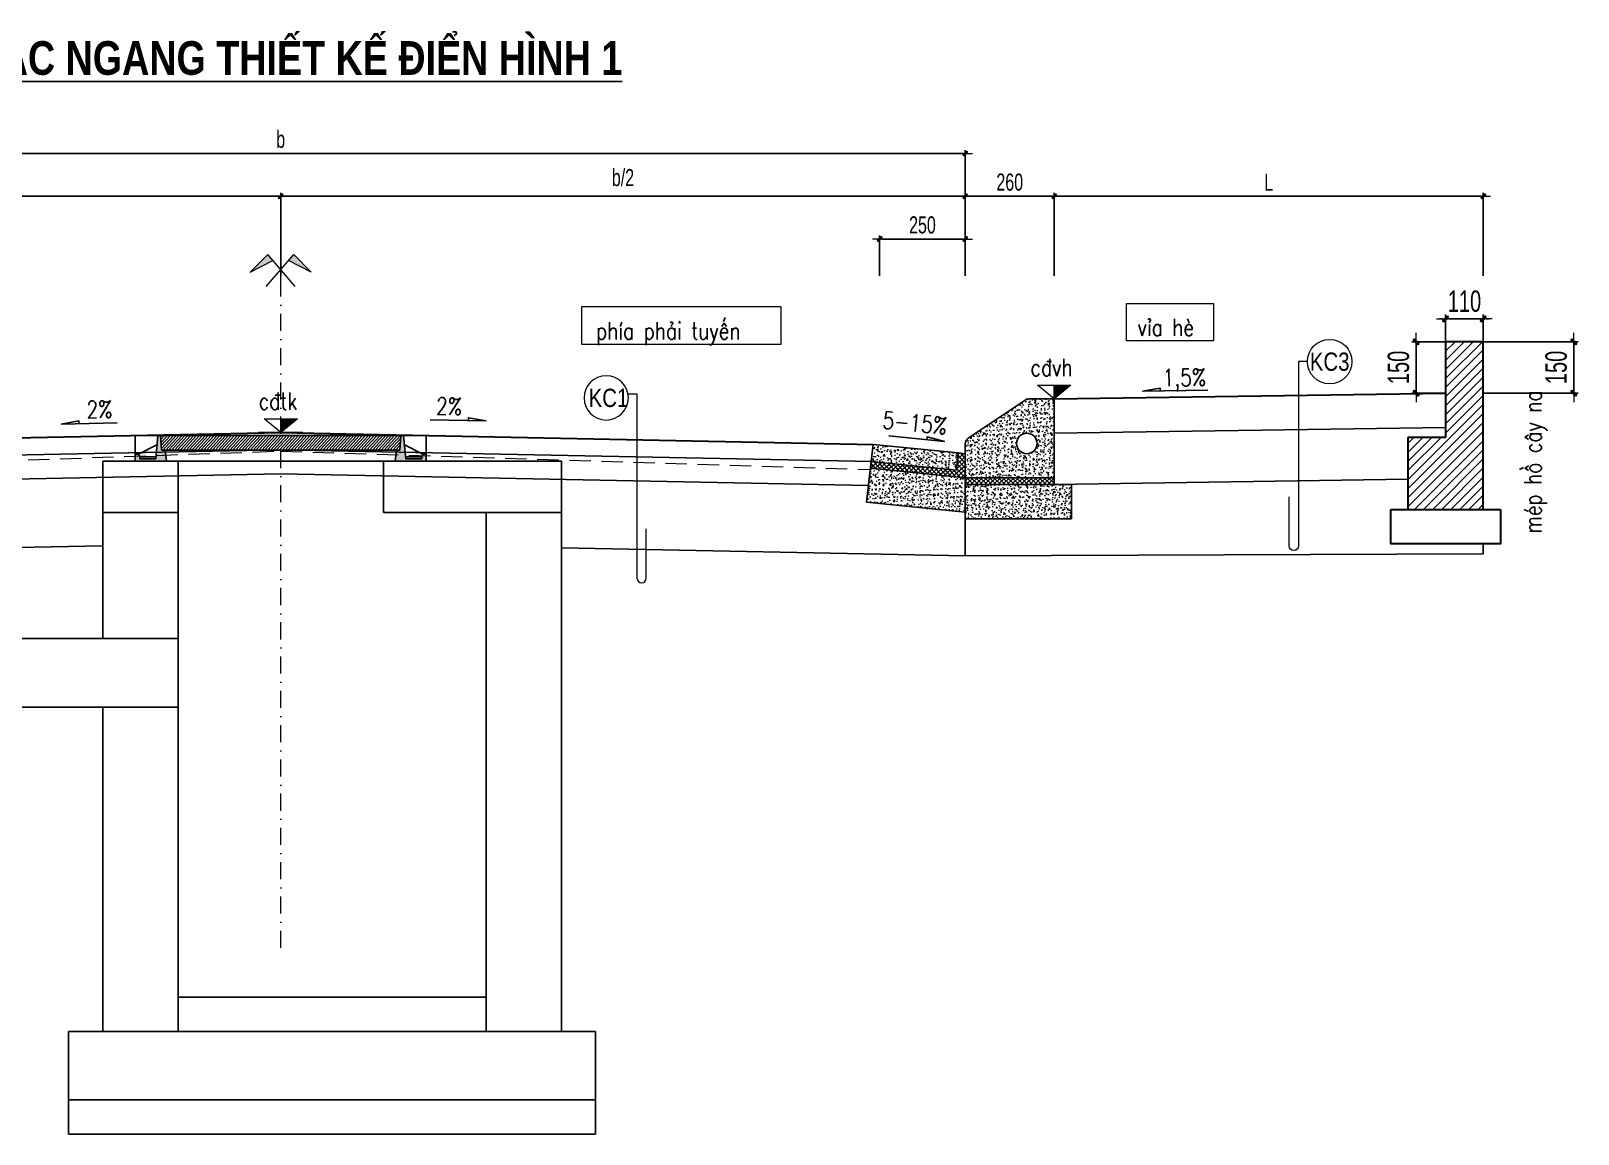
# Model space of a CAD drawing. Header units: millimetres. Extents: x -115725 to -64833, y 11643 to 38907.
# Drawn here: x -108617 to -104097, y 20563 to 23785 of the extents above; entities that cross this region are included whole.
import ezdxf
from ezdxf.enums import TextEntityAlignment as Align

# ---------------------------------------------------------------- set-up
doc = ezdxf.new("R2010")
doc.units = ezdxf.units.MM
doc.header["$MEASUREMENT"] = 0
doc.linetypes.add('DASHDOT', pattern=[1, 0.5, -0.25, 0, -0.25])
doc.linetypes.add('HIDDEN', pattern=[0.375, 0.25, -0.125])
for name, color, linetype, lineweight in [('HATCH', 252, 'Continuous', 9), ('LC Dim', 8, 'Continuous', 18), ('LC Hatch', 252, 'Continuous', 9), ('LC ISO', 153, 'Continuous', 13), ('LC Net dam 1', 30, 'Continuous', 30), ('LC Net khuat', 4, 'HIDDEN', 13), ('LC Net manh', 239, 'Continuous', 5), ('LC Net thay', 7, 'Continuous', 25), ('LC Net truc', 79, 'DASHDOT', 13), ('LC Text1', 3, 'Continuous', 20), ('LC Text2', 7, 'Continuous', 25), ('net thay', 2, 'Continuous', 25)]:
    doc.layers.add(name, color=color, linetype=linetype, lineweight=lineweight)
doc.layers.add('NOI', color=4, linetype='Continuous')
doc.styles.add('General text 2', font='arial.ttf')
doc.styles.add('HOATBIF', font='hoatbif.shx', dxfattribs={"width": 0.7})
doc.styles.add('LC 1', font='')
doc.styles.add('LC 3', font='vnsimli.shx', dxfattribs={"width": 0.75})
doc.styles.add('LC3', font='', dxfattribs={"width": 0.8})
doc.styles.add('T1', font='Vnsimli.shx', dxfattribs={"width": 0.8})
doc.styles.get('LC 1').set_extended_font_data('.VnAvantH', bold=True)
doc.styles.get('LC3').set_extended_font_data('.VnArialH', bold=True)
doc.dimstyles.new('1-100(1-25)', dxfattribs={"dimscale": 25, "dimtxt": 2.5, "dimasz": 0.35, "dimexe": 0.5, "dimexo": 0, "dimgap": 0.8, "dimtad": 1, "dimdec": 0, "dimzin": 0, "dimdsep": 46, "dimtxsty": 'HOATBIF', "dimblk1": 'DOT', "dimblk2": 'DOT', "dimsah": 1, "dimcen": -1, "dimdle": 1, "dimclrd": 256, "dimclre": 256, "dimclrt": 4, "dimadec": 3, "dimazin": 2, "dimtfac": 0.333333, "dimtdec": 0, "dimtix": 1, "dimtmove": 2, "dimatfit": 3, "dimldrblk": 'DOT', "dimfxl": 1, "dimtvp": 0.833333, "dimtolj": 1, "dimtzin": 0, "dimarcsym": 0})
pattern_1 = [(46.579445, (435.918, 6513.22), (26.7089363, -3.9538238), [2.8125, -30.9375]), (351.579445, (435.918, 6513.22), (-3.510937, 28.467398), [2.25, -24.75]), (97.03089, (438.144, 6512.89), (23.197999, 24.513574), [2.390257, -26.292829]), (42.763645, (436.365, 6520.707), (39.579915, -8.58378), [4.21875, -46.40625]), (93.21508, (439.664, 6519.99), (37.166892, 34.37314), [3.585388, -39.439266]), (347.76361, (436.365, 6520.707), (37.166892, 34.37314), [3.375, -37.125]), (17.579445, (439.997, 6518.611), (21.4433102, -16.4068414), [2.8125, -30.9375]), (322.579445, (439.997, 6518.61), (10.730534, 26.600284), [2.25, -24.75]), (68.03089, (441.784, 6517.244), (32.173844, 10.193442), [2.390257, -26.292829]), (34.079445, (435.918, 6513.22), (1.200005, 12.4340733), [0, -24.45, 0, -25.125, 0, -24.84375]), (4.079445, (435.918, 6513.22), (10.7299968, 14.1754933), [0, -14.325, 0, -23.8875, 0, -9.46875]), (324.079445, (427.57, 6513.719), (19.9322138, -2.0386849), [0, -9.375, 0, -29.25, 0, -38.8125]), (314.079445, (423.827, 6513.943), (22.0544973, 2.4424178), [0, -12.1875, 0, -19.425, 0, -27.5625])]

# ---------------------------------------------------------------- blocks, each defined once
blk = doc.blocks.new('DXicon')
at = {"layer": 'LC Hatch', "ltscale": 50}
for points in [[(-1.15, 4.39), (-1.9, 5.26), (-4.45, 2.69)], [(4.45, 2.69), (1.9, 5.26), (1.15, 4.39)]]:
    blk.add_hatch(color=252, dxfattribs=at).paths.add_polyline_path(points)
at = {"layer": 'LC Net manh', "color": 8, "ltscale": 50}
for p, q in [((-1.9, 5.26), (-4.45, 2.69)), ((-2.13, 0.57), (1.9, 5.26)), ((2.13, 0.57), (-1.9, 5.26)), ((0, 0.04), (0, 6.04)), ((1.9, 5.26), (4.45, 2.69)), ((-4.45, 2.69), (-1.15, 4.39)), ((4.45, 2.69), (1.15, 4.39))]:
    blk.add_line(p, q, dxfattribs=at)
blk = doc.blocks.new('Caodo1')
at = {"layer": 'LC Text1'}
blk.add_hatch(color=4, dxfattribs=at).paths.add_polyline_path([(0, 200), (0, 0), (243, 200)])
at = {"layer": 'LC Text1', "color": 4}
for p, q in [((324, 0), (-324, 0)), ((0, 0), (0, 200))]:
    blk.add_line(p, q, dxfattribs=at)
blk.add_lwpolyline([(-243, 200), (243, 200), (0, 0), (0, 0)], close=True, dxfattribs=at)
at = {"layer": 'LC Text1', "color": 4, "style": 'T1', "width": 0.8}
blk.add_attdef('%%P0,00', text='', height=250, dxfattribs=at).set_placement((-39, 460), align=Align.MIDDLE_CENTER)
blk = doc.blocks.new('*U5')
at = {"layer": 'LC ISO'}
blk.add_circle((0, 0), 4.25, dxfattribs=at)
at = {"layer": 'LC Text1', "style": 'General text 2', "width": 0.8, "flags": 8}
blk.add_attdef('SYMBOL', text='', height=3.5, dxfattribs=at).set_placement((0, 0), align=Align.MIDDLE_CENTER)
blk = doc.blocks.new('DOT')
at = {"layer": 'LC Dim'}
blk.add_line((-3, 0), (3, 0), dxfattribs=at)
at = {"layer": 'LC Dim', "color": 4}
blk.add_line((-1, -1), (1, 1), dxfattribs=at)
blk.add_lwpolyline([(0.5, 1), (-1, -0.5), (-0.5, -1), (1, 0.5)], close=True, dxfattribs=at)
blk = doc.blocks.new('*D164')
at = {"layer": 'Defpoints', "color": 0, "transparency": 16777216}
for p in [(-107887.7, 23301.8), (-109887.7, 23069.1), (-107887.7, 23069.1)]:
    blk.add_point(p, dxfattribs=at)
at = {"layer": 'LC Dim', "lineweight": -2, "transparency": 16777216}
for p, q in [((-109887.7, 23069.1), (-109887.7, 23311.8)), ((-109880.7, 23301.8), (-107894.7, 23301.8)), ((-107887.7, 23069.1), (-107887.7, 23311.8))]:
    blk.add_line(p, q, dxfattribs=at)
at = {"layer": 'LC Dim', "lineweight": -2, "transparency": 16777216, "xscale": 7, "yscale": 7, "zscale": 7, "rotation": 180}
blk.add_blockref('DOT', (-109887.7, 23301.8), dxfattribs=at)
at = {"layer": 'LC Dim', "lineweight": -2, "transparency": 16777216, "xscale": 7, "yscale": 7, "zscale": 7}
blk.add_blockref('DOT', (-107887.7, 23301.8), dxfattribs=at)
at = {"layer": 'LC Dim', "color": 4, "transparency": 16777216, "insert": (-108887.7, 23355.9), "char_height": 50, "attachment_point": 5, "style": 'HOATBIF'}
blk.add_mtext('\\A1;b/2', dxfattribs=at)
blk = doc.blocks.new('_Dot')
at = {"color": 0, "linetype": 'ByBlock', "lineweight": -2}
blk.add_line((-0.5, 0), (-1, 0), dxfattribs=at)
at = {"color": 0, "linetype": 'ByBlock', "const_width": 0.5}
blk.add_lwpolyline([(-0.25, 0, 1), (0.25, 0, 1)], format="xyb", close=True, dxfattribs=at)
blk = doc.blocks.new('*D165')
at = {"layer": 'Defpoints', "color": 0, "transparency": 16777216}
for p in [(-105887.7, 23301.8), (-107887.7, 23069.1), (-105887.7, 23069.1)]:
    blk.add_point(p, dxfattribs=at)
at = {"layer": 'LC Dim', "lineweight": -2, "transparency": 16777216}
for p, q in [((-107887.7, 23069.1), (-107887.7, 23311.8)), ((-107880.7, 23301.8), (-105894.7, 23301.8)), ((-105887.7, 23069.1), (-105887.7, 23311.8))]:
    blk.add_line(p, q, dxfattribs=at)
at = {"layer": 'LC Dim', "lineweight": -2, "transparency": 16777216, "xscale": 7, "yscale": 7, "zscale": 7, "rotation": 180}
blk.add_blockref('DOT', (-107887.7, 23301.8), dxfattribs=at)
at = {"layer": 'LC Dim', "lineweight": -2, "transparency": 16777216, "xscale": 7, "yscale": 7, "zscale": 7}
blk.add_blockref('DOT', (-105887.7, 23301.8), dxfattribs=at)
at = {"layer": 'LC Dim', "color": 4, "transparency": 16777216, "insert": (-106887.7, 23355.9), "char_height": 50, "attachment_point": 5, "style": 'HOATBIF'}
blk.add_mtext('\\A1;b/2', dxfattribs=at)
blk = doc.blocks.new('*D166')
at = {"layer": 'Defpoints', "color": 0, "transparency": 16777216}
for p in [(-105627.7, 23301.8), (-105887.7, 23069.1), (-105627.7, 23069.1)]:
    blk.add_point(p, dxfattribs=at)
at = {"layer": 'LC Dim', "lineweight": -2, "transparency": 16777216}
for p, q in [((-105887.7, 23069.1), (-105887.7, 23311.8)), ((-105880.7, 23301.8), (-105634.7, 23301.8)), ((-105627.7, 23069.1), (-105627.7, 23311.8))]:
    blk.add_line(p, q, dxfattribs=at)
at = {"layer": 'LC Dim', "lineweight": -2, "transparency": 16777216, "xscale": 7, "yscale": 7, "zscale": 7, "rotation": 180}
blk.add_blockref('DOT', (-105887.7, 23301.8), dxfattribs=at)
at = {"layer": 'LC Dim', "lineweight": -2, "transparency": 16777216, "xscale": 7, "yscale": 7, "zscale": 7}
blk.add_blockref('DOT', (-105627.7, 23301.8), dxfattribs=at)
at = {"layer": 'LC Dim', "color": 4, "transparency": 16777216, "insert": (-105757.7, 23342.8), "char_height": 50, "attachment_point": 5, "style": 'HOATBIF'}
blk.add_mtext('\\A1;260', dxfattribs=at)
blk = doc.blocks.new('*D167')
at = {"layer": 'Defpoints', "color": 0, "transparency": 16777216}
for p in [(-104374.1, 23301.8), (-105627.7, 23069.1), (-104374.1, 23069.1)]:
    blk.add_point(p, dxfattribs=at)
at = {"layer": 'LC Dim', "lineweight": -2, "transparency": 16777216}
for p, q in [((-105627.7, 23069.1), (-105627.7, 23311.8)), ((-105620.7, 23301.8), (-104381.1, 23301.8)), ((-104374.1, 23069.1), (-104374.1, 23311.8))]:
    blk.add_line(p, q, dxfattribs=at)
at = {"layer": 'LC Dim', "lineweight": -2, "transparency": 16777216, "xscale": 7, "yscale": 7, "zscale": 7, "rotation": 180}
blk.add_blockref('DOT', (-105627.7, 23301.8), dxfattribs=at)
at = {"layer": 'LC Dim', "lineweight": -2, "transparency": 16777216, "xscale": 7, "yscale": 7, "zscale": 7}
blk.add_blockref('DOT', (-104374.1, 23301.8), dxfattribs=at)
at = {"layer": 'LC Dim', "color": 4, "transparency": 16777216, "insert": (-105000.9, 23342.8), "char_height": 50, "attachment_point": 5, "style": 'HOATBIF'}
blk.add_mtext('\\A1;L', dxfattribs=at)
blk = doc.blocks.new('*D168')
at = {"layer": 'Defpoints', "color": 0, "transparency": 16777216}
for p in [(-105887.7, 23426.8), (-109887.7, 23069.1), (-105887.7, 23069.1)]:
    blk.add_point(p, dxfattribs=at)
at = {"layer": 'LC Dim', "lineweight": -2, "transparency": 16777216}
for p, q in [((-109887.7, 23069.1), (-109887.7, 23436.8)), ((-109880.7, 23426.8), (-105894.7, 23426.8)), ((-105887.7, 23069.1), (-105887.7, 23436.8))]:
    blk.add_line(p, q, dxfattribs=at)
at = {"layer": 'LC Dim', "lineweight": -2, "transparency": 16777216, "xscale": 7, "yscale": 7, "zscale": 7, "rotation": 180}
blk.add_blockref('DOT', (-109887.7, 23426.8), dxfattribs=at)
at = {"layer": 'LC Dim', "lineweight": -2, "transparency": 16777216, "xscale": 7, "yscale": 7, "zscale": 7}
blk.add_blockref('DOT', (-105887.7, 23426.8), dxfattribs=at)
at = {"layer": 'LC Dim', "color": 4, "transparency": 16777216, "insert": (-107887.7, 23467.8), "char_height": 50, "attachment_point": 5, "style": 'HOATBIF'}
blk.add_mtext('\\A1;b', dxfattribs=at)
blk = doc.blocks.new('*D169')
at = {"layer": 'Defpoints', "color": 0, "transparency": 16777216}
for p in [(-106137.7, 23176.8), (-106137.7, 23069.1), (-105887.7, 23069.1)]:
    blk.add_point(p, dxfattribs=at)
at = {"layer": 'LC Dim', "lineweight": -2, "transparency": 16777216}
for p, q in [((-106137.7, 23069.1), (-106137.7, 23186.8)), ((-105894.7, 23176.8), (-106130.7, 23176.8)), ((-105887.7, 23069.1), (-105887.7, 23186.8))]:
    blk.add_line(p, q, dxfattribs=at)
at = {"layer": 'LC Dim', "lineweight": -2, "transparency": 16777216, "xscale": 7, "yscale": 7, "zscale": 7, "rotation": 180}
blk.add_blockref('DOT', (-106137.7, 23176.8), dxfattribs=at)
at = {"layer": 'LC Dim', "lineweight": -2, "transparency": 16777216, "xscale": 7, "yscale": 7, "zscale": 7}
blk.add_blockref('DOT', (-105887.7, 23176.8), dxfattribs=at)
at = {"layer": 'LC Dim', "color": 4, "transparency": 16777216, "insert": (-106012.7, 23217.8), "char_height": 50, "attachment_point": 5, "style": 'HOATBIF'}
blk.add_mtext('\\A1;250', dxfattribs=at)
blk = doc.blocks.new('TIEUDE1')
at = {"layer": 'LC Text2', "color": 7, "style": 'LC 1'}
blk.add_attdef('TIªU§Ò', text='', height=5, dxfattribs=at).set_placement((0, 0), align=Align.BOTTOM_CENTER)
blk.add_attdef('TL', text='', height=3, dxfattribs=at).set_placement((0, -2), align=Align.TOP_CENTER)
blk = doc.blocks.new('tấm đan')
h = blk.add_hatch()
h.set_pattern_fill('ANSI37', color=256, style=0)
h.set_pattern_definition([(45, (16, -3e-11), (-0.08838834765, 0.08838834765), []), (135, (16, -3e-11), (-0.08838834765, -0.08838834765), [])])
h.paths.add_polyline_path([(-78753.3, -159141.4), (-78757.5, -159173.7), (-78666.3, -159173.7), (-78666.3, -159153.3), (-78676.3, -159153.3), (-78679.5, -159160.6), (-78679.5, -159166.6), (-78726.1, -159166.6), (-78732.5, -159098.7), (-78740.3, -159098.7), (-78743.4, -159141.4)])
h.paths.add_polyline_path([(-79425.5, -159173.7), (-79429.7, -159141.4), (-79439.6, -159141.4), (-79442.7, -159098.7), (-79450.5, -159098.7), (-79456.9, -159166.6), (-79503.5, -159166.6), (-79503.5, -159160.6), (-79506.7, -159153.3), (-79516.8, -159153.3), (-79516.8, -159173.7)])
at = {"layer": 'HATCH'}
h = blk.add_hatch(dxfattribs=at)
h.set_pattern_fill('ANSI31', color=256, scale=50, angle=2.2915, style=0)
h.set_pattern_definition([(47.291526, (-111361.602, -189384.924), (-4.5925893, 4.23917725), [])])
h.paths.add_polyline_path([(-78753.3, -159141.4), (-78743.4, -159141.4), (-78740.3, -159098.7), (-79442.7, -159098.7), (-79439.6, -159141.4), (-79429.7, -159141.4)])
at = {"layer": 'net thay', "ltscale": 2000}
for p, q in [((-79516.8, -159098.7), (-78666.3, -159098.7)), ((-79516.8, -159153.3), (-79516.8, -159098.7)), ((-79450.5, -159098.7), (-79456.9, -159166.6)), ((-79442.7, -159098.7), (-79450.5, -159098.7)), ((-79442.7, -159098.7), (-79439.6, -159141.4)), ((-78740.3, -159098.7), (-78743.4, -159141.4)), ((-78740.3, -159098.7), (-78732.5, -159098.7)), ((-78732.5, -159098.7), (-78726.1, -159166.6)), ((-78666.3, -159153.3), (-78666.3, -159098.7)), ((-79516.8, -159153.3), (-79506.7, -159153.3)), ((-79516.8, -159173.7), (-79516.8, -159153.3)), ((-79516.8, -159173.7), (-79516.8, -159153.3)), ((-79506.7, -159153.3), (-79451.5, -159125.1)), ((-79506.7, -159153.3), (-79503.5, -159160.6)), ((-79429.7, -159141.4), (-79439.6, -159141.4)), ((-79429.7, -159141.4), (-79425.5, -159173.7)), ((-78753.3, -159141.4), (-78757.5, -159173.7)), ((-78753.3, -159141.4), (-78743.4, -159141.4)), ((-78676.3, -159153.3), (-78729.9, -159125.9)), ((-78676.3, -159153.3), (-78679.5, -159160.6)), ((-78666.3, -159153.3), (-78676.3, -159153.3)), ((-78666.3, -159173.7), (-78666.3, -159153.3)), ((-78666.3, -159173.7), (-78666.3, -159153.3)), ((-79516.8, -159173.7), (-79516.8, -159166.6)), ((-79425.5, -159173.7), (-79516.8, -159173.7)), ((-79503.5, -159160.6), (-79503.5, -159166.6)), ((-79503.5, -159160.6), (-79456.1, -159160.6)), ((-79503.5, -159166.6), (-79456.9, -159166.6)), ((-78679.5, -159160.6), (-78726.9, -159160.6)), ((-78679.5, -159166.6), (-78726.1, -159166.6)), ((-78679.5, -159160.6), (-78679.5, -159166.6)), ((-78666.3, -159173.7), (-78666.3, -159166.6))]:
    blk.add_line(p, q, dxfattribs=at)
at = {"layer": 'net thay'}
for p, q in [((-78753.3, -159141.4), (-79429.7, -159141.4)), ((-78757.5, -159173.7), (-79425.5, -159173.7)), ((-78757.5, -159173.7), (-78666.3, -159173.7))]:
    blk.add_line(p, q, dxfattribs=at)
blk = doc.blocks.new('*D173')
at = {"layer": 'Defpoints', "color": 0, "transparency": 16777216}
for p in [(-104570.5, 22876.8), (-104484, 22876.8), (-104484, 22726.8)]:
    blk.add_point(p, dxfattribs=at)
at = {"layer": 'LC Net thay', "lineweight": -2, "transparency": 16777216}
for p, q in [((-104484, 22876.8), (-104583, 22876.8)), ((-104570.5, 22735.6), (-104570.5, 22868.1)), ((-104484, 22726.8), (-104583, 22726.8))]:
    blk.add_line(p, q, dxfattribs=at)
at = {"layer": 'LC Net thay', "lineweight": -2, "transparency": 16777216, "xscale": 8.75, "yscale": 8.75, "zscale": 8.75}
for p, rotation in [((-104570.5, 22876.8), 90), ((-104570.5, 22726.8), 270)]:
    blk.add_blockref('DOT', p, dxfattribs=dict(at, rotation=rotation))
at = {"layer": 'LC Net thay', "color": 4, "transparency": 16777216, "insert": (-104621.7, 22801.8), "char_height": 62.5, "attachment_point": 5, "rotation": 90, "style": 'HOATBIF'}
blk.add_mtext('\\A1;150', dxfattribs=at)
blk = doc.blocks.new('*D174')
at = {"layer": 'Defpoints', "color": 0, "transparency": 16777216}
for p in [(-104374.1, 22943.6), (-104484.1, 22880.5), (-104374.1, 22880.5)]:
    blk.add_point(p, dxfattribs=at)
at = {"layer": 'LC Net thay', "lineweight": -2, "transparency": 16777216}
for p, q in [((-104492.9, 22943.6), (-104501.6, 22943.6)), ((-104484.1, 22880.5), (-104484.1, 22956.1)), ((-104484.1, 22943.6), (-104374.1, 22943.6)), ((-104374.1, 22880.5), (-104374.1, 22956.1)), ((-104365.4, 22943.6), (-104356.6, 22943.6))]:
    blk.add_line(p, q, dxfattribs=at)
at = {"layer": 'LC Net thay', "lineweight": -2, "transparency": 16777216, "xscale": 8.75, "yscale": 8.75, "zscale": 8.75}
blk.add_blockref('DOT', (-104484.1, 22943.6), dxfattribs=at)
at = {"layer": 'LC Net thay', "lineweight": -2, "transparency": 16777216, "xscale": 8.75, "yscale": 8.75, "zscale": 8.75, "rotation": 180}
blk.add_blockref('DOT', (-104374.1, 22943.6), dxfattribs=at)
at = {"layer": 'LC Net thay', "color": 4, "transparency": 16777216, "insert": (-104429.1, 22994.9), "char_height": 62.5, "attachment_point": 5, "style": 'HOATBIF'}
blk.add_mtext('\\A1;110', dxfattribs=at)
blk = doc.blocks.new('*D175')
at = {"layer": 'Defpoints', "color": 0, "transparency": 16777216}
for p in [(-104374.1, 22876.8), (-104374.1, 22726.8), (-104109.7, 22726.8)]:
    blk.add_point(p, dxfattribs=at)
at = {"layer": 'LC Net thay', "lineweight": -2, "transparency": 16777216}
for p, q in [((-104374.1, 22876.8), (-104097.2, 22876.8)), ((-104109.7, 22868.1), (-104109.7, 22735.6)), ((-104374.1, 22726.8), (-104097.2, 22726.8))]:
    blk.add_line(p, q, dxfattribs=at)
at = {"layer": 'LC Net thay', "lineweight": -2, "transparency": 16777216, "xscale": 8.75, "yscale": 8.75, "zscale": 8.75}
for p, rotation in [((-104109.7, 22876.8), 90), ((-104109.7, 22726.8), 270)]:
    blk.add_blockref('DOT', p, dxfattribs=dict(at, rotation=rotation))
at = {"layer": 'LC Net thay', "color": 4, "transparency": 16777216, "insert": (-104161, 22801.8), "char_height": 62.5, "attachment_point": 5, "rotation": 90, "style": 'HOATBIF'}
blk.add_mtext('\\A1;150', dxfattribs=at)

msp = doc.modelspace()

# ---------------------------------------------------------------- hatches: boundary and pattern name
at = {"layer": 'HATCH'}
h = msp.add_hatch(dxfattribs=at)
h.set_pattern_fill('ANSI31', color=256, scale=150)
h.set_pattern_definition([(45, (-660.812, 12333.043), (-13.258252, 13.258252), [])])
h.paths.add_polyline_path([(-104374.1, 22876.8), (-104484.1, 22876.8), (-104484.1, 22596.8), (-104594.1, 22596.8), (-104594.1, 22386.8), (-104374.1, 22386.8)])
at = {"layer": 'LC Hatch'}
h = msp.add_hatch(dxfattribs=at)
h.set_pattern_fill('AR-CONC', color=256, scale=3.75, angle=-3.4206, style=0)
h.set_pattern_definition(pattern_1)
h.paths.add_polyline_path([(-105627.7, 22479.7), (-105627.7, 22709.7), (-105701.7, 22709.7, 0.148063), (-105712.8, 22706.3), (-105878.8, 22595.6, 0.250765), (-105887.7, 22579), (-105887.7, 22479.7)])
h.paths.add_polyline_path([(-105737.7, 22579.7, -1), (-105677.7, 22579.7, -1)], flags=16)
h = msp.add_hatch(dxfattribs=at)
h.set_pattern_fill('AR-CONC', color=256, scale=3.75, angle=-3.4206, style=0)
h.set_pattern_definition([(46.579445, (-11766.266, 4504.48), (26.7089363, -3.953824), [2.8125, -30.9375]), (351.579445, (-11766.266, 4504.48), (-3.510937, 28.467398), [2.25, -24.75]), (97.030845, (-11764.04, 4504.15), (23.198018, 24.513556), [2.390257, -26.292829]), (42.763645, (-11765.82, 4511.966), (39.579905, -8.58377), [4.21875, -46.40625]), (93.215045, (-11762.52, 4511.25), (37.166919, 34.373111), [3.585386, -39.439237]), (347.763645, (-11765.82, 4511.966), (37.166892, 34.37314), [3.375, -37.125]), (17.579445, (-11762.187, 4509.87), (21.44331, -16.4068414), [2.8125, -30.9375]), (322.579445, (-11762.187, 4509.87), (10.730534, 26.600284), [2.25, -24.75]), (68.030845, (-11760.4, 4508.503), (32.173852, 10.193417), [2.390257, -26.292829]), (34.079445, (-11766.266, 4504.479), (1.200005, 12.4340733), [0, -24.45, 0, -25.125, 0, -24.84375]), (4.079445, (-11766.266, 4504.48), (10.7299968, 14.1754933), [0, -14.325, 0, -23.8875, 0, -9.46875]), (324.079445, (-11774.613, 4504.978), (19.9322138, -2.0386849), [0, -9.375, 0, -29.25, 0, -38.8125]), (314.079445, (-11778.357, 4505.202), (22.0544973, 2.4424178), [0, -12.1875, 0, -19.425, 0, -27.5625])])
h.paths.add_polyline_path([(-105913.5, 22502.2), (-105908.1, 22551.9), (-106156.8, 22576.8), (-106162.3, 22527.1)])
at = {"layer": 'LC Hatch', "ltscale": 2}
h = msp.add_hatch(dxfattribs=at)
h.set_pattern_fill('ANSI37', color=256, scale=75, angle=-3.4206, style=0)
h.set_pattern_definition([(41.579445, (-54145.326, 19067.411), (-6.2217928, 7.0128396), []), (131.579445, (-54145.326, 19067.411), (-7.0128396, -6.2217928), [])])
h.paths.add_polyline_path([(-106162.3, 22527.1), (-106164.6, 22507.3), (-105887.7, 22479.2), (-105887.7, 22549.7), (-105908.1, 22551.9), (-105913.5, 22502.2)])
at = {"layer": 'LC Hatch'}
h = msp.add_hatch(dxfattribs=at)
h.set_pattern_fill('AR-CONC', color=256, scale=3.75, angle=-3.4206, style=0)
h.set_pattern_definition(pattern_1)
h.paths.add_polyline_path([(-106164.6, 22507.3), (-106176.6, 22408.1), (-105887.7, 22378.7), (-105891.9, 22479.7)])
at = {"layer": 'LC Hatch', "ltscale": 2}
h = msp.add_hatch(dxfattribs=at)
h.set_pattern_fill('ANSI37', color=256, scale=75, style=0)
h.set_pattern_definition([(45, (-82307.531, -19167.247), (-6.629126, 6.629126), []), (135, (-82307.531, -19167.247), (-6.629126, -6.629126), [])])
h.paths.add_polyline_path([(-105627.7, 22479.7), (-105887.7, 22479.7), (-105887.7, 22459.7), (-105627.7, 22459.7)])
at = {"layer": 'LC Hatch'}
h = msp.add_hatch(dxfattribs=at)
h.set_pattern_fill('AR-CONC', color=256, scale=3.75, angle=-3.4206, style=0)
h.set_pattern_definition(pattern_1)
h.paths.add_polyline_path([(-105577.7, 22359.7), (-105577.7, 22459.7), (-105887.7, 22459.7), (-105887.7, 22359.7)])

# ---------------------------------------------------------------- linework, layer by layer
for points in [[(-106425, 22978.6), (-107008.6, 22978.6), (-107008.6, 22869.3), (-106425, 22869.3)], [(-105416.7, 22988.6), (-105162.5, 22988.6), (-105162.5, 22879.3), (-105416.7, 22879.3)]]:
    msp.add_lwpolyline(points, close=True, dxfattribs=at)
at = {"layer": 'LC Net dam 1'}
for p, q in [((-104374.1, 22876.8), (-104484.1, 22876.8)), ((-104484.1, 22876.8), (-104484.1, 22596.8)), ((-104374.1, 22386.8), (-104374.1, 22876.8)), ((-104484.1, 22596.8), (-104594.1, 22596.8)), ((-104594.1, 22596.8), (-104594.1, 22386.8)), ((-104644.1, 22386.8), (-104324.1, 22386.8))]:
    msp.add_line(p, q, dxfattribs=at)
at = {"layer": 'LC Net dam 1', "lineweight": 30}
msp.add_lwpolyline([(-105627.7, 22709.7), (-104484.1, 22726.8)], dxfattribs=at)
msp.add_lwpolyline([(-109427.7, 22509.7), (-109427.7, 22502.2, -0.408369), (-109349.3, 22582.2), (-107887.7, 22611.4), (-106156.8, 22576.8)], format="xyb", dxfattribs=at)
at = {"layer": 'LC Net dam 1'}
msp.add_lwpolyline([(-104324.1, 22386.8), (-104324.1, 22286.8), (-104644.1, 22286.8), (-104644.1, 22386.8)], dxfattribs=at)
at = {"layer": 'LC Net khuat', "linetype": 'HIDDEN', "ltscale": 250}
msp.add_lwpolyline([(-110930.5, 22567.4), (-109562.6, 22499.2), (-107887.7, 22557.5), (-106165, 22503.9)], dxfattribs=at)
at = {"layer": 'LC Net manh', "color": 252}
for points in [[(-104887.7, 22818.7), (-104914, 22818.7), (-104914, 22280.4, -1), (-104941.1, 22280.4), (-104941.1, 22424.1)], [(-106872.9, 22724.4), (-106846.7, 22724.4), (-106846.7, 22186.2, 1), (-106819.6, 22186.2), (-106819.6, 22329.9)]]:
    msp.add_lwpolyline(points, format="xyb", dxfattribs=at)
at = {"layer": 'LC Net thay'}
for p, q in [((-108407.6, 22527.9), (-108407.6, 22377.9)), ((-108187.6, 22527.9), (-108407.6, 22527.9)), ((-107581.5, 22528.2), (-108233.4, 22528.2)), ((-108187.6, 22527.9), (-108187.6, 22377.9)), ((-107587.6, 22527.6), (-107587.6, 22377.6)), ((-107587.6, 22527.6), (-107067.6, 22527.6)), ((-107067.6, 22527.6), (-107067.6, 22402.6)), ((-107067.6, 22377.6), (-107067.6, 22527.6)), ((-106162.3, 22527.1), (-106176.6, 22408.1)), ((-105627.7, 22479.7), (-105627.7, 22459.7)), ((-108407.6, 22377.9), (-108407.6, 22009.7)), ((-108187.6, 22377.9), (-108407.6, 22377.9)), ((-108187.6, 22377.9), (-108187.6, 20862.6)), ((-107587.6, 22377.6), (-107067.6, 22377.6)), ((-107287.6, 22377.6), (-107287.6, 20862.6)), ((-107067.6, 22377.6), (-107067.6, 20862.6)), ((-108407.6, 21809.7), (-108407.6, 20862.6)), ((-108187.6, 20962.6), (-107287.6, 20962.6)), ((-108507.6, 20862.6), (-108507.6, 20662.6)), ((-108507.6, 20862.6), (-106967.6, 20862.6)), ((-108187.6, 20862.6), (-107287.6, 20862.6)), ((-107887.6, 20862.6), (-107287.6, 20862.6)), ((-106967.6, 20862.6), (-106967.6, 20662.6)), ((-108507.6, 20662.6), (-108507.6, 20562.6)), ((-108507.6, 20662.6), (-106967.6, 20662.6)), ((-106967.6, 20562.6), (-106967.6, 20662.6)), ((-108507.6, 20562.6), (-106967.6, 20562.6))]:
    msp.add_line(p, q, dxfattribs=at)
msp.add_lwpolyline([(-105627.7, 22479.7), (-105887.7, 22479.7), (-105887.7, 22579, -0.250765), (-105878.8, 22595.6), (-105712.8, 22706.3, -0.148069), (-105701.7, 22709.7), (-105627.7, 22709.7)], format="xyb", close=True, dxfattribs=at)
at = {"layer": 'LC Net thay', "ltscale": 250}
for points in [[(-105627.7, 22609.7), (-104484.1, 22626.8)], [(-109422.5, 22530.7), (-107887.7, 22561.4), (-106159.9, 22526.8)], [(-109357.7, 22462), (-107887.7, 22491.4), (-106170.7, 22457.1)], [(-105627.7, 22459.7), (-104594.1, 22475.2)], [(-105887.7, 22359.7), (-105887.7, 22251.4)], [(-104374.1, 22286.8), (-104374.1, 22257.2)], [(-109212.7, 22264.9), (-108407.6, 22281)], [(-107067.6, 22275), (-105887.7, 22251.4)], [(-105887.7, 22251.4), (-104374.1, 22257.2)]]:
    msp.add_lwpolyline(points, dxfattribs=at)
at = {"layer": 'LC Net thay'}
msp.add_lwpolyline([(-106162.3, 22527.1), (-105913.5, 22502.2), (-105908.1, 22551.9), (-106156.8, 22576.8)], close=True, dxfattribs=at)
for points in [[(-105887.7, 22549.7), (-105908.1, 22551.9)], [(-105887.7, 22479.2), (-106164.6, 22507.4)], [(-105887.7, 22459.7), (-105577.7, 22459.7), (-105577.7, 22359.7), (-105887.7, 22359.7), (-105887.7, 22479.7)], [(-105887.7, 22378.7), (-106176.6, 22408.1)], [(-109432.7, 22009.7), (-108187.6, 22009.7)], [(-109432.7, 21809.7), (-108187.6, 21809.7)]]:
    msp.add_lwpolyline(points, dxfattribs=at)
msp.add_circle((-105707.7, 22579.7), 30, dxfattribs=at)
at = {"layer": 'LC Net truc', "color": 1, "ltscale": 100}
msp.add_line((-107887.7, 21106.6), (-107887.7, 23027.3), dxfattribs=at)
at = {"layer": 'NOI'}
for points in [[(-105178.6, 22735), (-105369.4, 22732.2), (-105317.9, 22741.2), (-105318, 22732.9)], [(-107450.9, 22648.8), (-107287.7, 22645.6), (-107339.1, 22654.9), (-107339, 22646.6)], [(-108365.4, 22639.8), (-108528.7, 22636.5), (-108477.2, 22645.8), (-108477.3, 22637.5)], [(-106111.2, 22601.9), (-105948.7, 22585.7), (-105999.2, 22599.1), (-105999.8, 22590.8)]]:
    msp.add_lwpolyline(points, dxfattribs=at)

# ---------------------------------------------------------------- block references
at = {"layer": 'LC Hatch', "xscale": 19.9999994814425, "yscale": 19.9999994814425, "zscale": 19.9999994814425}
msp.add_blockref('DXicon', (-107887.7, 23026.4), dxfattribs=at)
at = {"layer": 'LC ISO'}
msp.add_blockref('tấm đan', (-28796, 181701.7), dxfattribs=at)
at = {"layer": 'LC Net manh'}
ref = msp.add_blockref('*U5', (-104822.9, 22818.7), dxfattribs=dict(at, xscale=15.24705842815456, yscale=15.24705842815456, zscale=15.24705842815456))
ref.add_attrib('SYMBOL', 'KC3', dxfattribs={"layer": 'LC Text1', "height": 53.36, "style": 'General text 2', "width": 0.8}).set_placement((-104822.9, 22818.7), align=Align.MIDDLE_CENTER)
ref = msp.add_blockref('*U5', (-106936.6, 22712.9), dxfattribs=dict(at, xscale=-15.24705842815456, yscale=15.24705842815456, zscale=15.24705842815456))
ref.add_attrib('SYMBOL', 'KC1', dxfattribs={"layer": 'LC Text1', "height": 53.36, "style": 'General text 2', "width": 0.8}).set_placement((-106930.1, 22712.9), align=Align.MIDDLE_CENTER)
at = {"layer": 'LC Text1'}
ref = msp.add_blockref('Caodo1', (-105627.7, 22709.7), dxfattribs=dict(at, xscale=0.1999999948311597, yscale=0.1999999948311597, zscale=0.1999999948311597))
ref.add_attrib('%%P0,00', 'c®vh', dxfattribs={"layer": 'LC Text2', "height": 50, "style": 'T1', "width": 0.8}).set_placement((-105635.5, 22801.6), align=Align.MIDDLE_CENTER)
ref = msp.add_blockref('Caodo1', (-107887.7, 22611.4), dxfattribs=dict(at, xscale=0.1999999948311597, yscale=0.1999999948311597, zscale=0.1999999948311597))
ref.add_attrib('%%P0,00', 'c®tk', dxfattribs={"layer": 'LC Text2', "height": 50, "style": 'T1', "width": 0.8}).set_placement((-107895.5, 22703.3), align=Align.MIDDLE_CENTER)
at = {"layer": 'LC Text2'}
ref = msp.add_blockref('TIEUDE1', (-107871, 23626.8), dxfattribs=dict(at, xscale=20.00000000004366, yscale=20.00000000004366, zscale=20.00000000004366))
ref.add_attrib('TIªU§Ò', '%%UTR¾C ngang thiÕt kÕ §IÓN H×NH 1', dxfattribs={"color": 7, "height": 98.488, "style": 'LC3', "width": 0.8}).set_placement((-107871, 23626.8), align=Align.BOTTOM_CENTER)

# ---------------------------------------------------------------- texts
at = {"layer": 'LC Text1', "color": 3, "style": 'LC 3', "width": 0.8}
for s, p in [('phÝa ph¶i tuyÕn', (-106966.1, 22883.6)), ('vØa hÌ', (-105384, 22893.6))]:
    msp.add_text(s, height=50, dxfattribs=at).set_placement(p)
for s, rotation, p in [('1,5%%%', 0.8594, (-105310.7, 22746.5)), ('2%%%', 1.1458, (-108454.6, 22653.6)), ('2%%%', 358.8542, (-107434.1, 22664.1)), ('mÐp hå c©y na', 90, (-104204.3, 22316.3)), ('5-15%%%', 354.2894, (-106131.1, 22624.2))]:
    msp.add_text(s, height=50, rotation=rotation, dxfattribs=at).set_placement(p)

# ---------------------------------------------------------------- dimensions: what is measured, and where the dimension line sits
at = {"layer": 'LC Dim', "color": 2}
for base, p1, p2, text, picture, middle in [((-105887.7, 23426.8), (-109887.7, 23069.1), (-105887.7, 23069.1), 'b', '*D168', (-107887.7, 23467.8)), ((-107887.7, 23301.8), (-109887.7, 23069.1), (-107887.7, 23069.1), 'b/2', '*D164', (-108887.7, 23355.9)), ((-105887.7, 23301.8), (-107887.7, 23069.1), (-105887.7, 23069.1), 'b/2', '*D165', (-106887.7, 23355.9)), ((-104374.1, 23301.8), (-105627.7, 23069.1), (-104374.1, 23069.1), 'L', '*D167', (-105000.9, 23342.8))]:
    dim = msp.add_linear_dim(base=base, p1=p1, p2=p2, text=text, dimstyle='1-100(1-25)', override={"dimscale": 20, "dimfxl": 2, "dimarcsym": 1}, dxfattribs=at)
    dim.commit()
    dim.dimension.update_dxf_attribs({"geometry": picture, "text_midpoint": middle})
for base, p2, picture, middle in [((-105627.7, 23301.8), (-105627.7, 23069.1), '*D166', (-105757.7, 23342.8)), ((-106137.7, 23176.8), (-106137.7, 23069.1), '*D169', (-106012.7, 23217.8))]:
    dim = msp.add_linear_dim(base=base, p1=(-105887.7, 23069.1), p2=p2, dimstyle='1-100(1-25)', override={"dimscale": 20, "dimfxl": 2, "dimarcsym": 1}, dxfattribs=at)
    dim.commit()
    dim.dimension.update_dxf_attribs({"geometry": picture, "text_midpoint": middle})
at = {"layer": 'LC Net thay'}
dim = msp.add_linear_dim(base=(-104374.1, 22943.6), p1=(-104484.1, 22880.5), p2=(-104374.1, 22880.5), dimstyle='1-100(1-25)', override={"dimfxl": 2, "dimarcsym": 1}, dxfattribs=at)
dim.commit()
dim.dimension.update_dxf_attribs({"geometry": '*D174', "text_midpoint": (-104429.1, 22994.9)})
for base, p1, p2, picture, middle in [((-104570.5, 22876.8), (-104484, 22726.8), (-104484, 22876.8), '*D173', (-104621.7, 22801.8)), ((-104109.7, 22726.8), (-104374.1, 22876.8), (-104374.1, 22726.8), '*D175', (-104161, 22801.8))]:
    dim = msp.add_linear_dim(base=base, p1=p1, p2=p2, angle=90, dimstyle='1-100(1-25)', override={"dimfxl": 2, "dimarcsym": 1}, dxfattribs=at)
    dim.commit()
    dim.dimension.update_dxf_attribs({"geometry": picture, "text_midpoint": middle})

doc.saveas('drawing.dxf')
